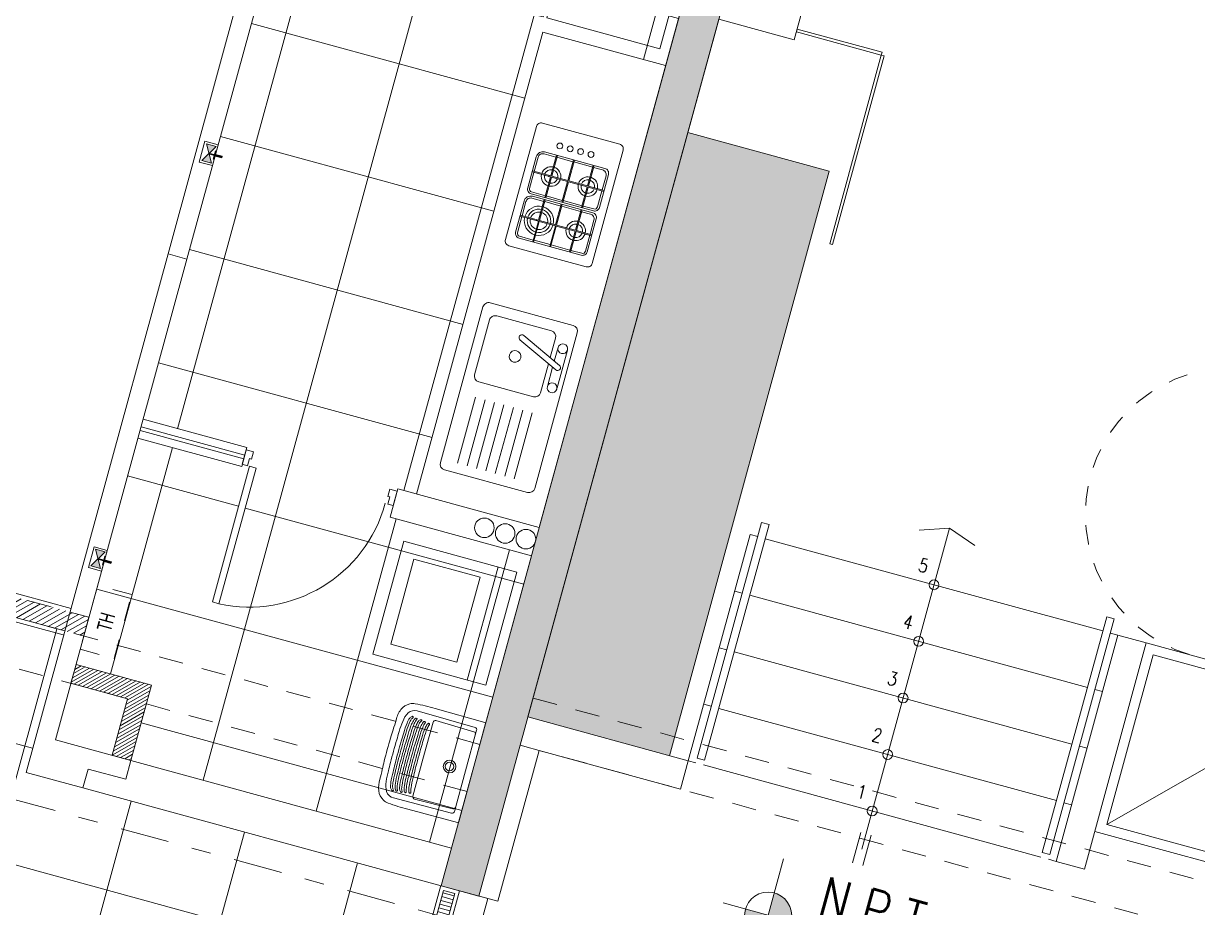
# Model space of a CAD drawing. Header units: millimetres. Extents: x 2471 to 2909, y 1327 to 1568.
# Drawn here: x 2594.56 to 2600.57, y 1352.32 to 1356.84 of the extents above; entities that cross this region are included whole.
import ezdxf
from ezdxf.enums import TextEntityAlignment as Align

# ---------------------------------------------------------------- set-up
doc = ezdxf.new("R2010")
doc.units = ezdxf.units.MM
doc.set_wipeout_variables(frame=1)
for name, pattern in [('CONTINUA', [0]), ('CONTINUO', [0]), ('HIDDEN', [0.375, 0.25, -0.125]), ('HIDDEN2', [0.1875, 0.125, -0.0625]), ('TRAZO_Y_PUNTO2', [0.5, 0.25, -0.125, 0, -0.125])]:
    doc.linetypes.add(name, pattern=pattern)
doc.layers.get('0').update_dxf_attribs({"color": 251, "lineweight": 9})
for name, color, linetype, lineweight in [('A-BARANDAS', 251, 'Continuous', 13), ('A-JARDIN', 251, 'Continuous', 13), ('A-MURO BAJO', 251, 'Continuous', 13), ('A-MUROS', 251, 'Continuous', 13), ('A-PLACAS', 251, 'Continuous', 13), ('A-PROYECCIONES', 251, 'HIDDEN', 13), ('A-PUERTAS', 251, 'Continuous', 13), ('A-VIDRIOS', 251, 'Continuous', 13), ('A-VIGAS', 251, 'HIDDEN2', 13), ('A_50_TextoIndicaciones', 251, 'Continuous', 13), ('ARBOLES', 251, 'Continuous', 13), ('DLP_EQUIPAMIENTO', 251, 'Continuous', 13), ('Gas', 251, 'G_Larga', 13), ('HATCH', 251, 'Continuous', 13), ('NIVELES-NPT', 251, 'Continuous', 13), ('PERIMETRO EXISTENTE', 251, 'CONTINUO', 13), ('RED-PLUVIAL', 251, 'Continuous', 13)]:
    doc.layers.add(name, color=color, linetype=linetype, lineweight=lineweight)
doc.styles.add('AREAS', font='ARIALN.TTF', dxfattribs={"width": 0.8})
doc.styles.add('ROMANS', font='romans.shx', dxfattribs={"width": 0.8})
doc.styles.get("Standard").update_dxf_attribs({"font": 'arial.ttf'})
doc.linetypes.add('G_Larga', pattern='A,2,-0.01,["G",Standard,S=0.1,R=0,X=0,Y=-0.05],-0.1', length=2.11)

# ---------------------------------------------------------------- blocks, each defined once
blk = doc.blocks.new('VEREDAS-EXTER_01')
at = {"layer": 'A-JARDIN'}
h = blk.add_hatch(dxfattribs=at)
h.set_pattern_fill('AR-SAND', color=256, scale=0.001)
h.paths.add_polyline_path([(1.3848, -1.2), (1.3848, -2.7), (22.7777, -2.7, 0.414214), (24.2777, -1.2)])
h.paths.add_polyline_path([(1.4197, -1.6256), (2.4357, -1.6256), (2.4357, -1.2656), (1.4197, -1.2656)], flags=24)
blk = doc.blocks.new('ESTR_PISO-1_PISO')
at = {"layer": 'HATCH'}
h = blk.add_hatch(color=256, dxfattribs=at)
h.dxf.hatch_style = 1
h.paths.add_polyline_path([(-21.6, -10), (-21.8, -10), (-21.8, -13.5), (-21.6, -13.5)])
h.paths.add_polyline_path([(-21.46, -5.2), (-22.16, -5.2), (-22.16, -5.45), (-21.46, -5.45)])
h.paths.add_polyline_path([(-21.6, -7.25), (-21.6, -7.5), (-29.75, -7.5), (-29.75, -12.9), (-30, -12.9), (-30, -7.25)])
h.paths.add_polyline_path([(-15.35, -5.8), (-15.35, -6.05), (-20.4, -6.05), (-20.4, -5.8)])
h.paths.add_polyline_path([(-18.3, -7.25), (-18.3, -7.5), (-16.25, -7.5), (-16.25, -14), (-16.05, -14), (-16.05, -7.25)])
h.paths.add_polyline_path([(-15.35, 0.2), (-15.35, 0.45), (-16.6, 0.45), (-16.6, 0.2)])
h.paths.add_polyline_path([(-7.15, -2), (-7.4, -2), (-7.4, 0), (-7.15, 0)])
h.paths.add_polyline_path([(-10.65, -3.35), (-10.85, -3.35), (-10.85, 0.45), (-10.65, 0.45)])
h.paths.add_polyline_path([(-7.4, -6), (-7.4, -6.25), (-6.2, -6.25), (-6.2, -6)])
h.paths.add_polyline_path([(0, 0), (-0.2, 0), (-0.2, -5.5), (0, -5.5)])
h.paths.add_polyline_path([(-0.2, -6), (0, -6), (0, -13.2), (-0.2, -13.2)])
h.paths.add_polyline_path([(-6.4, -13.7), (-6.15, -13.7), (-6.15, -11.15), (-6.4, -11.15)])
h.paths.add_polyline_path([(-10.85, -13.2), (-10.85, -9.8), (-10.65, -9.8), (-10.65, -13.2)])
h.paths.add_polyline_path([(-10.65, -5.05), (-10.9, -5.05), (-10.9, -6.05), (-10.65, -6.05)])
h.paths.add_polyline_path([(-27, -11.05), (-27, -13.5), (-26.8, -13.5), (-26.8, -11.05)])
h = blk.add_hatch(dxfattribs=at)
h.set_pattern_fill('ANSI31', color=256, scale=0.0075)
h.set_pattern_definition([(45, (-486.744266, -190.473816), (-0.0168379802, 0.0168379802), [])])
h.paths.add_polyline_path([(-21.6, -13.15), (-18.35, -13.15), (-18.35, -13.25), (-21.6, -13.25)])
at = {"layer": 'A-PLACAS', "elevation": 0}
blk.add_lwpolyline([(-18.3, -7.25), (-18.3, -7.5), (-16.25, -7.5), (-16.25, -14), (-16.05, -14), (-16.05, -7.25)], close=True, dxfattribs=at)
at = {"layer": 'A-VIGAS'}
for p, q in [((-16.05, -12.95, 0), (-10.85, -12.95, 0)), ((-21.6, -13.15, 0), (-18.35, -13.15, 0)), ((-18.35, -13.25, 0), (-18.35, -13.15, 0)), ((-16.05, -13.2, 0), (-10.85, -13.2, 0)), ((-16.25, -13.25, 0), (-21.6, -13.25, 0)), ((-16.25, -13.5, 0), (-21.6, -13.5, 0))]:
    blk.add_line(p, q, dxfattribs=at)
blk = doc.blocks.new('NPT')
at = {"layer": 'NIVELES-NPT'}
h = blk.add_hatch(color=256, dxfattribs=at)
h.paths.add_polyline_path([(0, -0.0613), (0, 0), (-0.0603, 0, 0.004279), (-0.0603, -0.001, 0.414214)])
h.paths.add_polyline_path([(0, 0), (0.0603, 0, 0.409209), (0, 0.0593)])
blk.add_line((0.932, 0), (-0.1193, 0), dxfattribs=at)
blk.add_lwpolyline([(0, -0.1598), (0, 0.1494)], dxfattribs=at)
at = {"layer": 'NIVELES-NPT', "linetype": 'Continuous'}
blk.add_circle((0, -0.001), 0.0603, dxfattribs=at)
at = {"layer": 'NIVELES-NPT', "style": 'ROMANS', "width": 0.8}
blk.add_attdef('N.P.T.±0.00', (0.1175, 0.0358), '', height=0.1, dxfattribs=at)
blk = doc.blocks.new('A$C63D03590')
at = {"layer": 'Gas', "linetype": 'Continuous', "lineweight": 0, "true_color": 0xa87e00}
for points in [[(0.0075, -0.059), (0.0075, 0), (-0.0075, 0), (-0.0075, -0.059)], [(0.0733, -0.0726), (0.0733, -0.1572), (-0.0733, -0.0726), (-0.0733, -0.1572)], [(0.0375, -0.059), (-0.0375, -0.059), (-0.0375, -0.0665), (0.0375, -0.0665)]]:
    blk.add_hatch(color=44, dxfattribs=at).paths.add_polyline_path(points)
at = {"color": 44, "true_color": 0xa87e00}
for p, q in [((0.0075, 0), (-0.0075, 0)), ((-0.0075, -0.059), (-0.0075, 0)), ((0.0075, -0.059), (0.0075, 0)), ((-0.0733, -0.0726), (-0.0733, -0.1572)), ((0.0733, -0.0726), (-0.0733, -0.1572)), ((-0.0733, -0.0726), (0.0733, -0.1572)), ((-0.0375, -0.059), (0.0375, -0.059)), ((-0.0375, -0.0665), (-0.0375, -0.059)), ((-0.0375, -0.0665), (0.0375, -0.0665)), ((0, -0.1149), (0, -0.0665)), ((0.0375, -0.0665), (0.0375, -0.059)), ((0.0733, -0.1572), (0.0733, -0.0726))]:
    blk.add_line(p, q, dxfattribs=at)
at = {"color": 44, "linetype": 'CONTINUA', "lineweight": 30, "ltscale": 10, "true_color": 0xa87e00}
blk.add_line((0, -0.1149), (0, -0.0665), dxfattribs=at)
at = {"color": 44, "linetype": 'CONTINUA', "lineweight": 20, "ltscale": 10, "true_color": 0xa87e00}
for points in [[(-0.0375, -0.059), (-0.0375, -0.0665), (0.0375, -0.0665), (0.0375, -0.059), (0.0075, -0.059), (0.0075, 0), (-0.0075, 0), (-0.0075, -0.059), (-0.0375, -0.059)], [(-0.0733, -0.0726), (0.0733, -0.1572), (0.0733, -0.0726), (-0.0733, -0.1572), (-0.0733, -0.0726)]]:
    blk.add_lwpolyline(points, dxfattribs=at)
at = {"color": 44, "linetype": 'CONTINUA', "lineweight": 20, "true_color": 0xa87e00}
blk.add_lwpolyline([(0.0375, -0.059), (-0.0375, -0.059), (-0.0375, -0.0665), (0.0375, -0.0665)], close=True, dxfattribs=at)
blk = doc.blocks.new('TERMA_SOLE-10L')
at = {"layer": 'DLP_EQUIPAMIENTO', "color": 2, "linetype": 'HIDDEN2', "ltscale": 0.3}
blk.add_lwpolyline([(-0.17, 0), (-0.17, -0.18), (0.17, -0.18), (0.17, 0)], close=True, dxfattribs=at)
at = {"layer": 'A_50_TextoIndicaciones', "style": 'AREAS', "width": 0.8}
blk.add_text('TH', height=0.07528, dxfattribs=at).set_placement((0, -0.09, 0), align=Align.MIDDLE_CENTER)
blk = doc.blocks.new('LAV. AMAZONAS')
at = {"layer": 'DLP_EQUIPAMIENTO'}
for p, q in [((0.26, 0), (-0.26, 0)), ((-0.265, -0.005), (-0.2669, -0.2686)), ((-0.2271, -0.0469), (-0.2308, -0.3547)), ((0.2151, -0.035), (-0.2151, -0.035)), ((-0.208, -0.2488), (-0.2042, -0.0468)), ((0.208, -0.2488), (0.2042, -0.0468)), ((0.2271, -0.0469), (0.2308, -0.3547)), ((0.265, -0.005), (0.2669, -0.2686)), ((0, -0.261), (-0.196, -0.261)), ((0, -0.261), (0.196, -0.261))]:
    blk.add_line(p, q, dxfattribs=at)
at = {"layer": 'DLP_EQUIPAMIENTO', "color": 7}
for points in [[(-0.0001, -0.31, -0.004924), (-0.06, -0.3095, -0.005443), (-0.1041, -0.3081, -0.041272), (-0.157, -0.305, -0.066903), (-0.1829, -0.2992, -0.004021)], [(-0.0001, -0.286, -0.004924), (-0.06, -0.2855, -0.005443), (-0.1041, -0.2841, -0.041272), (-0.157, -0.281, -0.059773), (-0.1802, -0.2762, -0.37117)], [(-0.0001, -0.297, -0.004924), (-0.06, -0.2965, -0.005443), (-0.1041, -0.2951, -0.041272), (-0.157, -0.292, -0.045554), (-0.1778, -0.2875)], [(0.0001, -0.286, 0.004924), (0.06, -0.2855, 0.005443), (0.1041, -0.2841, 0.041272), (0.157, -0.281, 0.059773), (0.1802, -0.2762, 0.37117)], [(0.0001, -0.297, 0.004924), (0.06, -0.2965, 0.005443), (0.1041, -0.2951, 0.041272), (0.157, -0.292, 0.045554), (0.1778, -0.2875)], [(0.0001, -0.31, 0.004924), (0.06, -0.3095, 0.005443), (0.1041, -0.3081, 0.041272), (0.157, -0.305, 0.066903), (0.1829, -0.2992, 0.004021)], [(-0.0001, -0.369, -0.004924), (-0.06, -0.3685, -0.005443), (-0.1041, -0.3671, -0.041272), (-0.157, -0.364, -0.068174), (-0.1834, -0.358, -0.157546), (-0.1925, -0.3517, -0.375783)], [(-0.0001, -0.358, -0.004924), (-0.06, -0.3575, -0.005443), (-0.1041, -0.3561, -0.041272), (-0.157, -0.353, -0.068174), (-0.1834, -0.347, -0.012686), (-0.1882, -0.3447)], [(-0.0001, -0.334, -0.004924), (-0.06, -0.3335, -0.005443), (-0.1041, -0.3321, -0.041272), (-0.157, -0.329, -0.078711), (-0.1799, -0.3243, -0.062731), (-0.1859, -0.3211, -0.37117)], [(-0.0001, -0.345, -0.004924), (-0.06, -0.3445, -0.005443), (-0.1041, -0.3431, -0.041272), (-0.157, -0.34, -0.078711), (-0.1799, -0.3353, -0.054156), (-0.1851, -0.3326, -0.37117)], [(-0.0001, -0.321, -0.004924), (-0.06, -0.3205, -0.005443), (-0.1041, -0.3191, -0.041272), (-0.157, -0.316, -0.068069), (-0.1833, -0.3101, -0.158546)], [(0.0001, -0.321, 0.004924), (0.06, -0.3205, 0.005443), (0.1041, -0.3191, 0.041272), (0.157, -0.316, 0.068069), (0.1833, -0.3101, 0.158546)], [(0.0001, -0.334, 0.004924), (0.06, -0.3335, 0.005443), (0.1041, -0.3321, 0.041272), (0.157, -0.329, 0.078711), (0.1799, -0.3243, 0.062731), (0.1859, -0.3211, 0.37117)], [(0.0001, -0.345, 0.004924), (0.06, -0.3445, 0.005443), (0.1041, -0.3431, 0.041272), (0.157, -0.34, 0.078711), (0.1799, -0.3353, 0.054156), (0.1851, -0.3326, 0.37117)], [(0.0001, -0.358, 0.004924), (0.06, -0.3575, 0.005443), (0.1041, -0.3561, 0.041272), (0.157, -0.353, 0.068174), (0.1834, -0.347, 0.012686), (0.1882, -0.3447)], [(0.0001, -0.369, 0.004924), (0.06, -0.3685, 0.005443), (0.1041, -0.3671, 0.041272), (0.157, -0.364, 0.068174), (0.1834, -0.358, 0.157546), (0.1925, -0.3517, 0.375783)], [(-0.0001, -0.393, -0.004924), (-0.06, -0.3925, -0.005443), (-0.1041, -0.3911, -0.041272), (-0.157, -0.388, -0.064512), (-0.1851, -0.3816, -0.157603), (-0.1966, -0.3724)], [(-0.0001, -0.382, -0.004924), (-0.06, -0.3815, -0.005443), (-0.1041, -0.3801, -0.041272), (-0.157, -0.377, -0.068174), (-0.1834, -0.371, -0.088848), (-0.1902, -0.3667, -0.37117)], [(0.0001, -0.382, 0.004924), (0.06, -0.3815, 0.005443), (0.1041, -0.3801, 0.041272), (0.157, -0.377, 0.068174), (0.1834, -0.371, 0.088848), (0.1902, -0.3667, 0.37117)], [(0.0001, -0.393, 0.004924), (0.06, -0.3925, 0.005443), (0.1041, -0.3911, 0.041272), (0.157, -0.388, 0.064512), (0.1851, -0.3816, 0.157603), (0.1966, -0.3724)]]:
    blk.add_lwpolyline(points, format="xyb", dxfattribs=at)
at = {"layer": 'DLP_EQUIPAMIENTO'}
for points in [[(0, -0.417, -0.004925), (-0.0604, -0.4165, -0.00535), (-0.1043, -0.4151, -0.04023), (-0.1597, -0.4119, -0.10491), (-0.2087, -0.3967, -0.253945), (-0.2308, -0.3547, -0.253945)], [(0, -0.417, 0.004925), (0.0604, -0.4165, 0.00535), (0.1043, -0.4151, 0.04023), (0.1597, -0.4119, 0.10491), (0.2087, -0.3967, 0.253945), (0.2308, -0.3547, 0.253945)], [(-0.0611, -0.4495, 0.004927), (0, -0.45, 0.004927), (0.0611, -0.4495, 0.004927)]]:
    blk.add_lwpolyline(points, format="xyb", dxfattribs=at)
for radius in [0.0325, 0.0225]:
    blk.add_circle((0, -0.12), radius, dxfattribs=at)
for centre, radius, start, end in [((-0.26, -0.005), 0.005, 90, 179.5983), ((0.26, -0.005), 0.005, 0.4017, 90), ((-0.2151, -0.047), 0.012, 90, 179.31987), ((-0.1922, -0.047), 0.012, 90, 178.92487), ((0.1922, -0.047), 0.012, 1.07513, 90), ((0.2151, -0.047), 0.012, 0.68013, 90), ((1.0777, -0.2806), 1.3446, 179.48777, 183.97336), ((-0.196, -0.249), 0.012, 178.92487, 270), ((0.196, -0.249), 0.012, 270, 1.07513), ((-1.0777, -0.2806), 1.3446, 356.02664, 0.51223), ((-0.2016, -0.3694), 0.0623, 183.97336, 209.88729), ((-0.1812, -0.3586), 0.0853, 209.37985, 246.45279), ((0.1812, -0.3586), 0.0853, 293.54721, 330.62015), ((0.2016, -0.3694), 0.0623, 330.11271, 356.02664), ((-0.165, -0.3061), 0.14, 248.94145, 273.2067), ((-0.1653, -1.2669), 0.821, 85.83353, 89.43183), ((-0.0188, 1.6329), 2.0828, 267.61129, 268.83808), ((0.0188, 1.6329), 2.0828, 271.16192, 272.38871), ((0.1653, -1.2669), 0.821, 90.56817, 94.16647), ((0.165, -0.3061), 0.14, 266.7933, 291.05855)]:
    blk.add_arc(centre, radius, start, end, dxfattribs=at)
at = {"layer": 'DLP_EQUIPAMIENTO', "color": 7}
for centre, radius, start, end in [((-0.1848, -0.3029), 0.00409, 62.49072, 198.72203), ((-0.1812, -0.2801), 0.00402, 67.2152, 203.94922), ((-0.1728, -0.2741), 0.0143, 212.14535, 249.2708), ((0.1728, -0.2741), 0.0143, 290.7292, 327.85465), ((0.1812, -0.2801), 0.00402, 336.05078, 112.7848), ((0.1848, -0.3029), 0.00409, 341.27797, 117.50928), ((-0.1898, -0.3485), 0.00418, 67.18441, 229.44378), ((-0.1843, -0.3232), 0.00817, 170.88837, 211.77597), ((-0.189, -0.3225), 0.00344, 23.66237, 170.88837), ((-0.1807, -0.321), 0.0124, 211.77597, 249.26327), ((-0.1792, -0.3009), 0.01, 198.72203, 245.46816), ((0.1792, -0.3009), 0.01, 294.53184, 341.27797), ((0.1807, -0.321), 0.0124, 290.73673, 328.22403), ((0.189, -0.3225), 0.00344, 9.11163, 156.33763), ((0.1898, -0.3485), 0.00418, 310.55622, 112.81559), ((0.1843, -0.3232), 0.00817, 328.22403, 9.11163), ((-0.1935, -0.3694), 0.00427, 39.87924, 224.31503), ((0.1935, -0.3694), 0.00427, 315.68497, 140.12076)]:
    blk.add_arc(centre, radius, start, end, dxfattribs=at)
blk = doc.blocks.new('LAV_SEC')
at = {"layer": 'DLP_EQUIPAMIENTO', "color": 7}
blk.add_line((0, -0.1), (-0.6, -0.1), dxfattribs=at)
at = {"layer": 'DLP_EQUIPAMIENTO'}
blk.add_lwpolyline([(0, -0.6), (-0.6, -0.6), (-0.6, 0), (0, 0)], close=True, dxfattribs=at)
at = {"layer": 'DLP_EQUIPAMIENTO', "color": 7}
blk.add_lwpolyline([(-0.075, -0.175), (-0.525, -0.175), (-0.525, -0.525), (-0.075, -0.525)], close=True, dxfattribs=at)
blk = doc.blocks.new('P-80 MARCO 3.5x1.5')
at = {"layer": 'A-PUERTAS'}
for p, q in [((0.038, 0.0762), (0.038, 0.7962)), ((0.038, 0.7962), (0.073, 0.7962)), ((0.073, 0.7962), (0.073, 0.0762)), ((0.038, 0.0762), (0.073, 0.0762))]:
    blk.add_line(p, q, dxfattribs=at)
at = {"layer": 'A-PUERTAS', "linetype": 'Continuous'}
for p, q in [((0, 0), (0, 0.0762)), ((0, 0.0762), (0.028, 0.0762)), ((0.028, 0.0762), (0.028, 0.0382)), ((0.8, 0.0762), (0.772, 0.0762)), ((0.772, 0.0762), (0.772, 0.0382)), ((0.8, 0), (0.8, 0.0762)), ((0, 0), (0.038, 0)), ((0.028, 0.0382), (0.038, 0.0382)), ((0.038, 0.0382), (0.038, 0)), ((0.762, 0.0382), (0.762, 0)), ((0.772, 0.0382), (0.762, 0.0382)), ((0.8, 0), (0.762, 0))]:
    blk.add_line(p, q, dxfattribs=at)
at = {"layer": 'A-PUERTAS', "color": 7, "linetype": 'Continuous'}
blk.add_arc((0.0365, 0.0755), 0.7216, 0.05198, 87.09685, dxfattribs=at)
blk = doc.blocks.new('A$C7F1F7E1E')
for p, q in [((0, 0.03), (0, 0.8557)), ((0.47, 0.8857), (0.03, 0.8857)), ((0.5, 0.03), (0.5, 0.8557)), ((0.1, 0.2226), (0.1, 0.3757)), ((0.42, 0.4057), (0.13, 0.4057)), ((0.45, 0.0857), (0.45, 0.3757)), ((0.025, 0.3291), (0.025, 0.1291)), ((0.075, 0.2341), (0.075, 0.336)), ((0.0563, 0.2427), (0.2745, 0.1424)), ((0.0437, 0.2155), (0.2605, 0.1158)), ((0.075, 0.2011), (0.075, 0.1291)), ((0.1, 0.0857), (0.1, 0.1896)), ((0.03, 0), (0.47, 0)), ((0.42, 0.0557), (0.13, 0.0557))]:
    blk.add_line(p, q)
at = {"color": 7}
for p, q in [((0.1139, 0.4857), (0.1139, 0.8357)), ((0.1644, 0.4857), (0.1644, 0.8357)), ((0.2144, 0.4857), (0.2144, 0.8357)), ((0.2644, 0.4857), (0.2644, 0.8357)), ((0.3144, 0.4857), (0.3144, 0.8357)), ((0.3644, 0.4857), (0.3644, 0.8357)), ((0.4144, 0.4857), (0.4144, 0.8357))]:
    blk.add_line(p, q, dxfattribs=at)
for centre, major_axis, start_param, end_param in [((0.03, 0.8557), (-0.0212, 0.0212), -0.785398, 0.785398), ((0.47, 0.8557), (-0.0212, 0.0212), -2.356194, -0.785398), ((0.13, 0.3757), (-0.0212, 0.0212), -0.785398, 0.785398), ((0.42, 0.3757), (-0.0212, 0.0212), -2.356194, -0.785398), ((0.05, 0.2291), (0.0106, 0.0106), 0.354541, 3.496133), ((0.2662, 0.1299), (0.0106, 0.0106), -2.738452, 0.356745), ((0.13, 0.0857), (-0.0212, 0.0212), 0.785398, 2.356194), ((0.42, 0.0857), (-0.0212, 0.0212), 2.356194, 3.926991), ((0.03, 0.03), (-0.0212, 0.0212), 0.785398, 2.356194), ((0.47, 0.03), (-0.0212, 0.0212), 2.356194, 3.926991)]:
    blk.add_ellipse(centre, major_axis=major_axis, ratio=1, start_param=start_param, end_param=end_param)
for centre, major_axis in [((0.05, 0.336), (-0.0177, 0.0177)), ((0.275, 0.2307), (-0.0212, 0.0212)), ((0.05, 0.1291), (-0.0177, 0.0177))]:
    blk.add_ellipse(centre, major_axis=major_axis, ratio=1)
blk = doc.blocks.new('REFRI')
at = {"layer": 'DLP_EQUIPAMIENTO'}
for points in [[(-0.325, 0), (-0.325, -0.6), (0.325, -0.6), (0.325, 0)], [(-0.325, -0.62), (-0.325, -0.65), (0.325, -0.65), (0.325, -0.62)]]:
    blk.add_lwpolyline(points, close=True, dxfattribs=at)
blk = doc.blocks.new('A$C22310A6C')
blk.add_wipeout([(0.0073, 0.4527), (0.0103, 0.4552), (0.0146, 0.4577), (0.022, 0.4598), (0.0299, 0.46), (0.625, 0.46), (0.6347, 0.458), (0.6427, 0.4527), (0.6427, 0.4527), (0.6464, 0.4478), (0.6484, 0.4437), (0.65, 0.4388), (0.65, 0.025), (0.6498, 0.0222), (0.6496, 0.0203), (0.6493, 0.019), (0.6488, 0.0173), (0.6484, 0.0163), (0.6481, 0.0153), (0.6475, 0.0141), (0.6466, 0.0125), (0.6462, 0.0117), (0.6456, 0.0109), (0.6449, 0.0099), (0.6435, 0.0082), (0.6427, 0.0073), (0.6415, 0.0062), (0.6402, 0.0051), (0.6392, 0.0044), (0.6377, 0.0035), (0.6361, 0.0026), (0.6343, 0.0018), (0.6288, 0.0003), (0.625, 0), (0.025, 0), (0.022, 0.0002), (0.0189, 0.0007), (0.0168, 0.0014), (0.0146, 0.0023), (0.0134, 0.0029), (0.0117, 0.0038), (0.0095, 0.0054), (0.0073, 0.0073), (0.0062, 0.0085), (0.0046, 0.0105), (0.0027, 0.0136), (0.0013, 0.0169), (0.0007, 0.0189), (0, 0.0242), (0, 0.0271), (0, 0.435), (0.0005, 0.4398), (0.0022, 0.4452), (0.0038, 0.4482), (0.0051, 0.4502)])
at = {"lineweight": 5}
for points in [[(0.625, 0), (0.025, 0, -0.414214), (0, 0.025), (0, 0.435, -0.414214), (0.025, 0.46), (0.625, 0.46, -0.414214), (0.65, 0.435), (0.65, 0.025, -0.414214)], [(0.1743, 0.04), (0.3393, 0.04, 0.414214), (0.3643, 0.065), (0.3643, 0.395, 0.414214), (0.3393, 0.42), (0.1643, 0.42, 0.414214), (0.1393, 0.395), (0.1393, 0.075, 0.414214)], [(0.4093, 0.04), (0.5743, 0.04, 0.414214), (0.5993, 0.065), (0.5993, 0.395, 0.414214), (0.5743, 0.42), (0.3993, 0.42, 0.414214), (0.3743, 0.395), (0.3743, 0.075, 0.414214)]]:
    blk.add_lwpolyline(points, format="xyb", close=True, dxfattribs=at)
for points in [[(0.2493, 0.41), (0.1743, 0.41, 0.414214), (0.1493, 0.385), (0.1493, 0.3375)], [(0.3543, 0.3375), (0.3543, 0.395, 0.414214), (0.3393, 0.41), (0.2543, 0.41)], [(0.4843, 0.41), (0.4093, 0.41, 0.414214), (0.3843, 0.385), (0.3843, 0.3375)], [(0.5893, 0.3375), (0.5893, 0.395, 0.414214), (0.5743, 0.41), (0.4893, 0.41)], [(0.1493, 0.1375), (0.1493, 0.075, 0.414214), (0.1743, 0.05), (0.2493, 0.05)], [(0.2543, 0.05), (0.3393, 0.05, 0.414214), (0.3543, 0.065), (0.3543, 0.1375)], [(0.3843, 0.1375), (0.3843, 0.075, 0.414214), (0.4093, 0.05), (0.4843, 0.05)], [(0.4893, 0.05), (0.5743, 0.05, 0.414214), (0.5893, 0.065), (0.5893, 0.1375)]]:
    blk.add_lwpolyline(points, format="xyb", dxfattribs=at)
for points in [[(0.2493, 0.41), (0.1743, 0.41)], [(0.2493, 0.42), (0.2493, 0.3375)], [(0.2543, 0.42), (0.2543, 0.3375)], [(0.4843, 0.41), (0.4093, 0.41)], [(0.4843, 0.42), (0.4843, 0.3375)], [(0.4893, 0.42), (0.4893, 0.3375)], [(0.2493, 0.3375), (0.1393, 0.3375)], [(0.2493, 0.3325), (0.1393, 0.3325)], [(0.1493, 0.3325), (0.1493, 0.2325)], [(0.2493, 0.3325), (0.2493, 0.2325)], [(0.3643, 0.3375), (0.2543, 0.3375)], [(0.2543, 0.3325), (0.2543, 0.2325)], [(0.3643, 0.3325), (0.2543, 0.3325)], [(0.3543, 0.2325), (0.3543, 0.3325)], [(0.4843, 0.3375), (0.3743, 0.3375)], [(0.4843, 0.3325), (0.3743, 0.3325)], [(0.3843, 0.3325), (0.3843, 0.2325)], [(0.4843, 0.3325), (0.4843, 0.2325)], [(0.5993, 0.3375), (0.4893, 0.3375)], [(0.4893, 0.3325), (0.4893, 0.2325)], [(0.5993, 0.3325), (0.4893, 0.3325)], [(0.5893, 0.2325), (0.5893, 0.3325)], [(0.2493, 0.2325), (0.1393, 0.2325)], [(0.2493, 0.2275), (0.1393, 0.2275)], [(0.1493, 0.2275), (0.1493, 0.1425)], [(0.2493, 0.2275), (0.2493, 0.1425)], [(0.3643, 0.2325), (0.2543, 0.2325)], [(0.2543, 0.2275), (0.2543, 0.1425)], [(0.3643, 0.2275), (0.2543, 0.2275)], [(0.3543, 0.1425), (0.3543, 0.2275)], [(0.4843, 0.2325), (0.3743, 0.2325)], [(0.4843, 0.2275), (0.3743, 0.2275)], [(0.3843, 0.2275), (0.3843, 0.1425)], [(0.4843, 0.2275), (0.4843, 0.1425)], [(0.5993, 0.2325), (0.4893, 0.2325)], [(0.4893, 0.2275), (0.4893, 0.1425)], [(0.5993, 0.2275), (0.4893, 0.2275)], [(0.5893, 0.1425), (0.5893, 0.2275)], [(0.2493, 0.1425), (0.1393, 0.1425)], [(0.2493, 0.1375), (0.1393, 0.1375)], [(0.2493, 0.1375), (0.2493, 0.1275)], [(0.2493, 0.1375), (0.2493, 0.04)], [(0.3643, 0.1425), (0.2543, 0.1425)], [(0.2543, 0.1375), (0.2543, 0.1275)], [(0.2543, 0.1375), (0.2543, 0.04)], [(0.3643, 0.1375), (0.2543, 0.1375)], [(0.4843, 0.1425), (0.3743, 0.1425)], [(0.4843, 0.1375), (0.3743, 0.1375)], [(0.4843, 0.1375), (0.4843, 0.1275)], [(0.4843, 0.1375), (0.4843, 0.04)], [(0.5993, 0.1425), (0.4893, 0.1425)], [(0.4893, 0.1375), (0.4893, 0.1275)], [(0.4893, 0.1375), (0.4893, 0.04)], [(0.5993, 0.1375), (0.4893, 0.1375)]]:
    blk.add_lwpolyline(points, dxfattribs=at)
for centre in [(0.0892, 0.3071), (0.0892, 0.2521), (0.0892, 0.1971), (0.0892, 0.1421)]:
    blk.add_circle(centre, 0.015, dxfattribs=at)
for centre, radius, start, end in [((0.2518, 0.335), 0.05, 92.86598, 177.13402), ((0.2518, 0.335), 0.035, 94.09604, 175.90396), ((0.2518, 0.335), 0.05, 2.86598, 87.13402), ((0.2518, 0.335), 0.035, 4.09604, 85.90396), ((0.4868, 0.335), 0.05, 92.86598, 177.13402), ((0.4868, 0.335), 0.035, 94.09604, 175.90396), ((0.4868, 0.335), 0.05, 2.86598, 87.13402), ((0.4868, 0.335), 0.035, 4.09604, 85.90396), ((0.2518, 0.335), 0.05, 182.86598, 267.13402), ((0.2518, 0.335), 0.035, 184.09604, 265.90396), ((0.2518, 0.335), 0.05, 272.86598, 357.13402), ((0.2518, 0.335), 0.035, 274.09604, 355.90396), ((0.4868, 0.335), 0.05, 182.86598, 267.13402), ((0.4868, 0.335), 0.035, 184.09604, 265.90396), ((0.4868, 0.335), 0.05, 272.86598, 357.13402), ((0.4868, 0.335), 0.035, 274.09604, 355.90396), ((0.2518, 0.14), 0.05, 92.86598, 177.13402), ((0.2518, 0.14), 0.05, 2.86598, 87.13402), ((0.4868, 0.14), 0.075, 91.91021, 178.08979), ((0.4868, 0.14), 0.06, 92.38802, 177.61198), ((0.4868, 0.14), 0.045, 93.18474, 176.81526), ((0.4868, 0.14), 0.075, 1.91021, 88.08979), ((0.4868, 0.14), 0.06, 2.38802, 87.61198), ((0.4868, 0.14), 0.045, 3.18474, 86.81526), ((0.2518, 0.14), 0.05, 182.86598, 267.13402), ((0.2518, 0.14), 0.035, 94.09604, 175.90396), ((0.2518, 0.14), 0.035, 184.09604, 265.90396), ((0.2518, 0.14), 0.035, 4.09604, 85.90396), ((0.2518, 0.14), 0.05, 272.86598, 357.13402), ((0.2518, 0.14), 0.035, 274.09604, 355.90396), ((0.4868, 0.14), 0.075, 181.91021, 268.08979), ((0.4868, 0.14), 0.06, 182.38802, 267.61198), ((0.4868, 0.14), 0.045, 183.18474, 266.81526), ((0.4868, 0.14), 0.075, 271.91021, 358.08979), ((0.4868, 0.14), 0.06, 272.38802, 357.61198), ((0.4868, 0.14), 0.045, 273.18474, 356.81526)]:
    blk.add_arc(centre, radius, start, end, dxfattribs=at)
blk = doc.blocks.new('TORRE-B_PLAN-GEN')
at = {"layer": 'A-JARDIN', "true_color": 0x4d6600}
h = blk.add_hatch(dxfattribs=at)
h.set_pattern_fill('AR-SAND', color=58, scale=0.001, angle=15.29221)
h.set_pattern_definition([(52.792208, (-275.794266, -161.923824), (-0.014451256, 0.0467864774), [0, -0.038608, 0, -0.04318, 0, -0.041275]), (22.792208, (-275.794266, -161.923824), (0.024455035, 0.08100028), [0, -0.020828, 0, -0.034798, 0, -0.013335]), (342.792208, (-275.8244, -161.932064), (0.076260689, 0.021000411), [0, -0.0127, 0, -0.04572, 0, -0.05969]), (332.792208, (-275.8244, -161.932064), (0.067772563, 0.041641794), [0, -0.00635, 0, -0.029972, 0, -0.03429])])
h.paths.add_polyline_path([(-12, 5.7), (-12, 2.6), (-11, 2.6), (-11, 5.7)])
h.paths.add_polyline_path([(-16.0498, 5.7), (-15.3, 5.7), (-15.3, 2.5998), (-16.05, 2.6002)])
at = {"layer": 'HATCH'}
h = blk.add_hatch(dxfattribs=at)
h.set_pattern_fill('_USER', color=256, scale=0.6, double=1, pattern_type=0)
h.set_pattern_definition([(270, (-16.25, 6.8), (0.6, 0), []), (0, (-16.25, 6.8), (8e-17, 0.6), [])])
h.paths.add_polyline_path([(-16.9, 6), (-16.25, 6), (-16.25, 6.8), (-18.4, 6.8), (-18.4, 5.9), (-18.35, 5.9), (-18.35, 3.55), (-17.8, 3.55), (-17.8, 3.5381), (-17.762, 3.5381), (-17.762, 3.4999), (-17.772, 3.4999), (-17.772, 3.4619), (-17.8, 3.4619), (-17.8, 3.45), (-18.35, 3.45), (-18.35, 2.25), (-17.95, 2.25), (-17.95, 1.85), (-16.3, 1.85), (-16.25, 1.85), (-16.25, 3.4), (-17, 3.4), (-17, 3.4619), (-17.028, 3.4619), (-17.028, 3.4999), (-17.038, 3.4999), (-17.038, 3.5381), (-17, 3.5381), (-17, 3.55), (-16.9, 3.55)])
h.paths.add_polyline_path([(-17.727, 3.4619), (-17.727, 2.7419), (-17.762, 2.7419), (-17.762, 3.4619)], flags=16)
h = blk.add_hatch(dxfattribs=at)
h.set_pattern_fill('ANSI31', color=256, scale=0.005)
h.set_pattern_definition([(45, (-474.647635, -161.197698), (-0.01122532015, 0.01122532015), [])])
h.paths.add_polyline_path([(-17.95, 1.85), (-17.95, 2.25), (-18.35, 2.25), (-18.35, 2.15), (-18.05, 2.15), (-18.05, 1.85)])
at = {"color": 4}
for p, q in [((-14.225, 4.1, 0), (-14.3724, 4.0492, 0)), ((-14.225, 4.1, 0), (-14.0776, 4.0492, 0)), ((-13.05, 2.85, 0), (-12.15, 3.75, 0))]:
    blk.add_line(p, q, dxfattribs=at)
blk.add_line((-14.225, 4.1, 0), (-14.225, 2.3989, 0))
at = {"elevation": 0}
for points in [[(-18.35, 4.895), (-18.42, 4.895), (-18.42, 5.005), (-18.35, 5.005)], [(-18.35, 2.745), (-18.42, 2.745), (-18.42, 2.855), (-18.35, 2.855)]]:
    blk.add_lwpolyline(points, close=True, dxfattribs=at)
at = {"color": 4, "elevation": 0}
blk.add_lwpolyline([(-12.15, 3.75), (-13.05, 3.75), (-13.05, 2.85), (-12.15, 2.85)], close=True, dxfattribs=at)
for points in [[(-14.2521, 2.4793), (-14.2521, 2.3186)], [(-14.1979, 2.4793), (-14.1979, 2.3186)]]:
    blk.add_lwpolyline(points, dxfattribs=at)
for centre in [(-14.225, 3.8, 0), (-14.225, 3.5, 0), (-14.225, 3.2, 0), (-14.225, 2.9, 0), (-14.225, 2.6, 0)]:
    blk.add_circle(centre, 0.025)
at = {"layer": 'A-BARANDAS'}
for p, q in [((-15.16, 3.875, 0), (-15.16, 2.625, 0)), ((-15.12, 3.875, 0), (-15.16, 3.875, 0)), ((-15.12, 3.875, 0), (-15.12, 2.625, 0)), ((-13.33, 3.875, 0), (-13.33, 2.625, 0)), ((-13.29, 3.875, 0), (-13.33, 3.875, 0)), ((-13.29, 3.875, 0), (-13.29, 2.625, 0))]:
    blk.add_line(p, q, dxfattribs=at)
at = {"layer": 'A-BARANDAS', "elevation": 0}
for points in [[(-15.12, 2.625), (-15.16, 2.625)], [(-13.29, 2.625), (-13.33, 2.625)]]:
    blk.add_lwpolyline(points, dxfattribs=at)
at = {"layer": 'A-MURO BAJO'}
for p, q in [((-16.9, 6, 0), (-16.9, 3.55, 0)), ((-16.9, 6, 0), (-16.25, 6, 0)), ((-15.3, 5.7, 0), (-16.05, 5.7, 0)), ((-13.25, 3.8, 0), (-13.25, 2.6, 0)), ((-13.1, 3.8, 0), (-13.25, 3.8, 0)), ((-13.1, 2.6, 0), (-13.1, 3.8, 0)), ((-18.35, 3.55, 0), (-17.8, 3.55, 0)), ((-17.8, 3.55, 0), (-17.8, 3.45, 0)), ((-18.35, 3.45, 0), (-17.8, 3.45, 0)), ((-13.1, 2.6, 0), (-13.25, 2.6, 0))]:
    blk.add_line(p, q, dxfattribs=at)
at = {"layer": 'A-MURO BAJO', "color": 4}
for p, q in [((-21.6, 2.52, 0), (-18.45, 2.52, 0)), ((-21.6, 2.4, 0), (-18.45, 2.4, 0)), ((-17.95, 1.85, 0), (-16.25, 1.85, 0)), ((-18.15, 1.65, 0), (-16.25, 1.65, 0))]:
    blk.add_line(p, q, dxfattribs=at)
at = {"layer": 'A-MURO BAJO', "elevation": 0}
for points in [[(-18.35, 4.4), (-18.35, 5.8), (-18.45, 5.8), (-18.45, 4.4)], [(-15.3, 2.6), (-15.3, 5.7)], [(-15.16, 3.8), (-15.2, 3.8)], [(-15.2, 2.6), (-15.2, 3.8)], [(-13.33, 3.8), (-15.12, 3.8)], [(-13.25, 3.8), (-13.29, 3.8)], [(-12.1, 3.8), (-13.1, 3.8)], [(-15.16, 3.5), (-15.2, 3.5)], [(-13.33, 3.5), (-15.12, 3.5)], [(-13.25, 3.5), (-13.29, 3.5)], [(-15.16, 3.2), (-15.2, 3.2)], [(-13.33, 3.2), (-15.12, 3.2)], [(-13.25, 3.2), (-13.29, 3.2)], [(-15.16, 2.9), (-15.2, 2.9)], [(-13.33, 2.9), (-15.12, 2.9)], [(-13.25, 2.9), (-13.29, 2.9)], [(-12.1, 2.8), (-13.1, 2.8)], [(-15.16, 2.6), (-15.2, 2.6)], [(-13.33, 2.6), (-15.12, 2.6)], [(-13.25, 2.6), (-13.29, 2.6)]]:
    blk.add_lwpolyline(points, dxfattribs=at)
at = {"layer": 'A-MUROS'}
for p, q in [((-16.25, 6.8, 0), (-16.25, 3.55, 0)), ((-18.45, 4.4, 0), (-18.45, 1.65, 0)), ((-18.45, 4.4, 0), (-18.35, 4.4, 0)), ((-18.35, 4.4, 0), (-18.35, 1.85, 0)), ((-17, 3.55, 0), (-16.25, 3.55, 0)), ((-17, 3.55, 0), (-17, 3.4, 0)), ((-17, 3.4, 0), (-16.25, 3.4, 0)), ((-16.25, 3.4, 0), (-16.25, 1.65, 0)), ((-17.95, 1.85, 0), (-18.35, 1.85, 0)), ((-17.95, 1.75, 0), (-17.95, 1.85, 0)), ((-18.15, 1.65, 0), (-18.15, 1.75, 0)), ((-17.95, 1.75, 0), (-18.15, 1.75, 0)), ((-18.45, 1.65, 0), (-18.15, 1.65, 0)), ((-15.95, 1.65, 0), (-16.25, 1.65, 0))]:
    blk.add_line(p, q, dxfattribs=at)
at = {"layer": 'A-MUROS', "color": 3, "elevation": 0}
blk.add_lwpolyline([(-17.95, 1.85), (-17.95, 2.25), (-18.35, 2.25), (-18.35, 2.15), (-18.05, 2.15), (-18.05, 1.85)], close=True, dxfattribs=at)
at = {"layer": 'A-PROYECCIONES', "color": 251, "ltscale": 0.3}
blk.add_circle((-12.85, 4.55, 0), 0.75, dxfattribs=at)
at = {"layer": 'A-VIDRIOS'}
for p, q in [((-18.35, 3.51, 0), (-17.8, 3.51, 0)), ((-18.35, 3.49, 0), (-17.8, 3.49, 0))]:
    blk.add_line(p, q, dxfattribs=at)
at = {"layer": 'A-VIDRIOS', "elevation": 0}
for points in [[(-15.6498, 6.3575), (-15.2, 6.3575), (-15.2, 6.3425), (-15.6498, 6.3425)], [(-15.185, 6.3425), (-15.185, 5.3425), (-15.2, 5.3425), (-15.2, 6.3425)]]:
    blk.add_lwpolyline(points, close=True, dxfattribs=at)
at = {"layer": 'RED-PLUVIAL'}
for centre in [(-16.52, 3.475, 0), (-16.41, 3.475, 0), (-16.3, 3.475, 0)]:
    blk.add_circle(centre, 0.05, dxfattribs=at)
blk.add_blockref('ESTR_PISO-1_PISO', (0, 15.65, 0))
at = {"xscale": 0.6023723109924508, "yscale": 0.6023723109924508, "zscale": 0.6023723109924508, "rotation": 270}
for p in [(-18.3145, 4.95, 0), (-18.3145, 2.8, 0)]:
    blk.add_blockref('A$C63D03590', p, dxfattribs=at)
at = {"rotation": 90}
blk.add_blockref('TERMA_SOLE-10L', (-18.35, 2.5, 0), dxfattribs=at)
at = {"layer": 'A-PUERTAS', "linetype": 'Continuous', "extrusion": (4.49068e-08, 3.60286e-08, -1), "zscale": -1, "rotation": 180}
blk.add_blockref('P-80 MARCO 3.5x1.5', (17.8, 3.5381, 0), dxfattribs=at)
at = {"layer": 'DLP_EQUIPAMIENTO', "extrusion": (-4.49068e-08, -3.60284e-08, 1), "rotation": 270}
blk.add_blockref('REFRI', (-16.3, 6.4, 0), dxfattribs=at)
at = {"layer": 'DLP_EQUIPAMIENTO', "extrusion": (-4.49068e-08, 3.60285e-08, 1), "rotation": 180}
blk.add_blockref('A$C7F1F7E1E', (-16.325, 4.5929, 0), dxfattribs=at)
at = {"layer": 'DLP_EQUIPAMIENTO', "extrusion": (4.49137e-08, -3.60199e-08, 1), "rotation": 270.0041860354642}
blk.add_blockref('LAV_SEC', (-16.3, 2.7, 0), dxfattribs=at)
at = {"layer": 'DLP_EQUIPAMIENTO', "extrusion": (4.49111e-08, -3.60232e-08, 1), "rotation": 270}
blk.add_blockref('LAV. AMAZONAS', (-16.25, 2.25, 0), dxfattribs=at)
at = {"layer": 'NIVELES-NPT', "xscale": 2, "yscale": 2, "zscale": 2}
blk.add_blockref('NPT', (-14.5973, 1.9458, 0), dxfattribs=at).add_auto_attribs({'N.P.T.±0.00': 'N.P.T. +0.65'})
at = {"layer": 'A_50_TextoIndicaciones', "linetype": 'ByBlock', "style": 'ROMANS', "text_generation_flag": 6, "width": 0.8}
for s, p in [('5', (-14.3026, 3.8457, 0)), ('4', (-14.3026, 3.5457, 0)), ('3', (-14.3026, 3.2457, 0)), ('2', (-14.3026, 2.9457, 0)), ('1', (-14.3026, 2.6457, 0))]:
    blk.add_text(s, height=0.07, rotation=180.00002, dxfattribs=at).set_placement(p, align=Align.CENTER)
at = {"layer": 'DLP_EQUIPAMIENTO', "rotation": 270}
blk.add_blockref('A$C22310A6C', (-16.805, 5.55, 0), dxfattribs=at)
at = {"layer": 'A-MUROS', "elevation": 0}
blk.add_lwpolyline([(-16.45, 8.4), (-15.65, 8.4), (-15.65, 6.3), (-16.05, 6.3), (-16.05, 2.6), (-15.2, 2.6), (-15.2, 2.45), (-15.95, 2.45), (-15.95, 1.65)], dxfattribs=at)
blk = doc.blocks.new('terraza esquina')
at = {"layer": 'ARBOLES'}
h = blk.add_hatch(dxfattribs=at)
h.set_pattern_fill('_USER', color=251, scale=0.6, angle=90, double=1, pattern_type=0)
h.set_pattern_definition([(90, (20.024, 5.3284), (-0.6, -1e-16), []), (180, (20.024, 5.3284), (-7e-17, -0.6), [])])
h.paths.add_polyline_path([(33.724, 5.3284), (33.724, 6.7284), (31.424, 6.7284), (31.424, 7.4784), (28.274, 7.4784), (28.274, 7.2284), (22.874, 7.2284), (22.874, 7.4284), (20.124, 7.4284), (20.124, 5.3484), (21.9898, 5.3284)])
at = {"layer": 'RED-PLUVIAL'}
h = blk.add_hatch(dxfattribs=at)
h.set_pattern_fill('_USER', color=251, scale=0.02, pattern_type=0)
h.set_pattern_definition([(360, (33.803976, -6.2516), (5e-18, 0.02), [])])
h.paths.add_polyline_path([(33.644, 6.7084), (33.644, 5.3484), (33.704, 5.3484), (33.704, 6.7084)])
at = {"color": 3}
blk.add_lwpolyline([(33.874, 6.0784), (33.874, 6.7288), (33.724, 6.7288), (33.724, 5.2284), (31.874, 5.2284), (31.874, 5.0784), (33.874, 5.0784), (33.874, 5.5784)], dxfattribs=at)
at = {"layer": 'PERIMETRO EXISTENTE', "color": 10, "linetype": 'TRAZO_Y_PUNTO2'}
blk.add_lwpolyline([(7.5409, 26.1575), (15.3276, 26.6163), (16.3702, 6.5784), (60.2719, 6.5784)], dxfattribs=at)
at = {"layer": 'RED-PLUVIAL', "color": 251}
blk.add_lwpolyline([(33.624, 6.7284), (33.624, 5.3284)], dxfattribs=at)
blk.add_lwpolyline([(33.644, 6.7084), (33.644, 5.3484), (33.704, 5.3484), (33.704, 6.7084)], close=True, dxfattribs=at)

msp = doc.modelspace()

# ---------------------------------------------------------------- block references
at = {"rotation": 344.7077915635685}
msp.add_blockref('VEREDAS-EXTER_01', (2578.2481, 1355.7618, 0), dxfattribs=at)

# ---------------------------------------------------------------- next in the draw order: block references
at = {"rotation": 344.7077888221265}
msp.add_blockref('TORRE-B_PLAN-GEN', (2611.9392, 1346.5499, 0), dxfattribs=at)

# ---------------------------------------------------------------- next in the draw order: block references
at = {"rotation": 344.7077919424826}
msp.add_blockref('terraza esquina', (2562.489, 1354.806, 0), dxfattribs=at)

doc.saveas('drawing.dxf')
